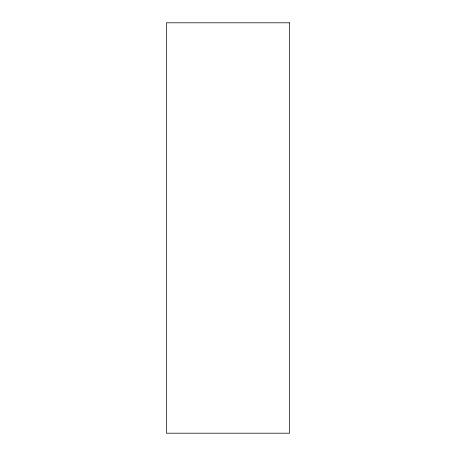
<?xml version="1.0" encoding="UTF-8"?>
<svg xmlns="http://www.w3.org/2000/svg" width="456" height="456" viewBox="0 0 456 456"><rect width="100%" height="100%" fill="white"/><g stroke="black" fill="none" stroke-linecap="round" stroke-linejoin="round"><path stroke-width="0.68" d="M289.56 22.8L166.44 22.8L166.44 433.2L289.56 433.2L289.56 22.8"/></g></svg>
